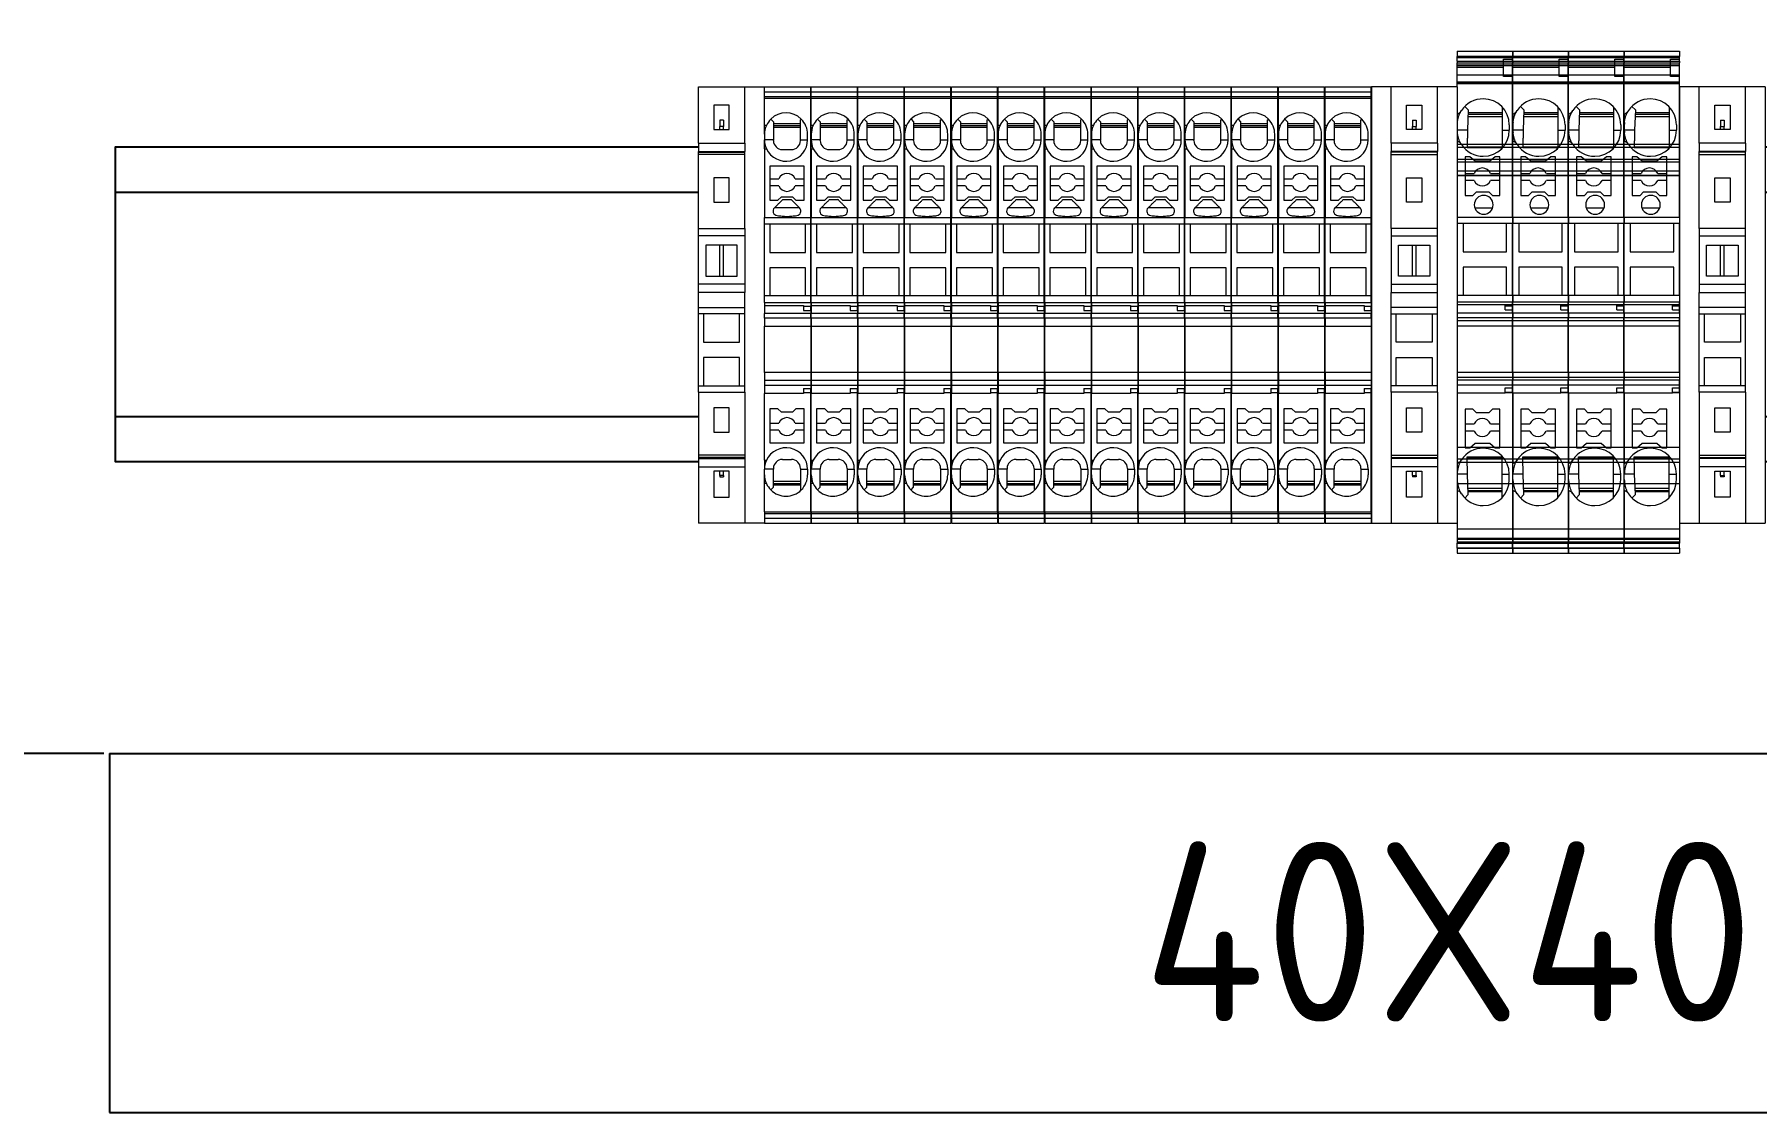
# Model space of a CAD drawing. Header units: millimetres. Extents: x 2936 to 53953, y 1541 to 47526.
# Drawn here: x 45870.6 to 46062.3, y 45888 to 46008 of the extents above; entities that cross this region are included whole.
import ezdxf

# ---------------------------------------------------------------- set-up
doc = ezdxf.new("R2010")
doc.units = ezdxf.units.MM
doc.set_wipeout_variables(frame=1)
doc.layers.add('000-PI-Oprema', color=30, linetype='Continuous', lineweight=5)
doc.layers.add('SI-ORMAR-Oprema', color=30, linetype='Continuous', lineweight=5)
for name, color, linetype in [('002-PI-Kabelska kanalica', 150, 'Continuous'), ('004-PI-DIN Šina', 3, 'Continuous'), ('MAIN-1', 7, 'Continuous'), ('MAIN-2', 7, 'Continuous')]:
    doc.layers.add(name, color=color, linetype=linetype)
doc.layers.add('KOTE', color=30, linetype='Continuous', plot=False)
doc.styles.add('PI0', font='isocpeur.ttf', dxfattribs={"width": 0.9})
doc.styles.get("Standard").update_dxf_attribs({"font": 'arial.ttf'})
doc.dimstyles.new('ISO-25-lb', dxfattribs={"dimtxt": 8, "dimasz": 8, "dimexe": 1.25, "dimexo": 0.625, "dimtad": 1, "dimtxsty": 'Standard', "dimcen": 5, "dimadec": 0, "dimazin": 0, "dimtfac": 1, "dimtmove": 0, "dimatfit": 3, "dimfxl": 1, "dimarcsym": 0})

# ---------------------------------------------------------------- blocks, each defined once
blk = doc.blocks.new('*U925')
at = {"layer": '004-PI-DIN Šina'}
blk.add_lwpolyline([(295, -17.5), (295, 17.5), (0, 17.5), (0, -17.5)], close=True, dxfattribs=at)
for points in [[(0, 12.5), (295, 12.5)], [(0, -12.5), (295, -12.5)]]:
    blk.add_lwpolyline(points, dxfattribs=at)
blk = doc.blocks.new('3211757')
at = {"lineweight": 25}
blk.add_wipeout([(-6.15, 16.27), (0, 16.27), (0, -39.63), (-6.15, -39.63)], dxfattribs=at)
at = {"layer": 'MAIN-1', "color": 0, "linetype": 'ByBlock', "lineweight": -2}
for p, q in [((0, 16.27), (-6.15, 16.27)), ((-6.15, 15.69), (-6.15, 16.27)), ((-6.15, 15.69), (0, 15.69)), ((-6.15, 15.69), (-6.15, 15.16)), ((0, 15.69), (0, 16.27)), ((0, 15.69), (0, 15.16)), ((0, 15.16), (-6.15, 15.16)), ((-6.15, 14.99), (-6.15, 15.16)), ((-6.15, -1.68), (-6.15, 14.99)), ((0, 14.99), (-6.15, 14.99)), ((0, 14.99), (0, 15.16)), ((0, 9.27), (0, 14.99)), ((-5, 10.07), (-5, 7.47)), ((-1.23, 9.74), (-0.85, 10.12)), ((-1.23, 9.74), (-1.15, 7.47)), ((-0.45, 9.62), (-0.48, 9.67)), ((-0.42, 9.57), (-0.45, 9.62)), ((-5.8, 8.07), (-5.8, 7.47)), ((-5, 9.42), (-1.22, 9.42)), ((-1.22, 9.27), (-5, 9.27)), ((-1.21, 9.02), (-5, 9.02)), ((-0.38, 9.51), (-0.42, 9.57)), ((-0.35, 9.46), (-0.38, 9.51)), ((-0.32, 9.4), (-0.35, 9.46)), ((-0.29, 9.34), (-0.32, 9.4)), ((-0.26, 9.28), (-0.29, 9.34)), ((-0.23, 9.21), (-0.26, 9.28)), ((-0.21, 9.15), (-0.23, 9.21)), ((-0.18, 9.08), (-0.21, 9.15)), ((-0.15, 9), (-0.18, 9.08)), ((-0.13, 8.93), (-0.15, 9)), ((-0.11, 8.85), (-0.13, 8.93)), ((-0.09, 8.77), (-0.11, 8.85)), ((-0.07, 8.69), (-0.09, 8.77)), ((-0.05, 8.6), (-0.07, 8.69)), ((-0.03, 8.51), (-0.05, 8.6)), ((-0.02, 8.42), (-0.03, 8.51)), ((-0.01, 8.33), (-0.02, 8.42)), ((0, 9.27), (0, 9.27)), ((0, 9.27), (0, 9.26)), ((0, 9.26), (0, 9.25)), ((0, 9.25), (0, 9.24)), ((0, 9.24), (0, 9.23)), ((0, 9.23), (0, 9.21)), ((0, 9.21), (0, 9.19)), ((0, 9.19), (0, 9.16)), ((0, 9.16), (0, 9.14)), ((0, 9.14), (0, 9.11)), ((0, 9.11), (0, 9.07)), ((0, 9.07), (0, 9.04)), ((0, 9.04), (0, 9)), ((0, 9), (0, 8.96)), ((0, 8.96), (0, 8.92)), ((0, 8.92), (0, 8.88)), ((0, 8.88), (0, 8.84)), ((0, 8.84), (0, 8.79)), ((0, 8.79), (0, 8.74)), ((0, 8.74), (0, 8.69)), ((0, 8.69), (0, 8.64)), ((0, 8.64), (0, 8.59)), ((0, 8.59), (0, 8.54)), ((0, 8.54), (0, 8.49)), ((0, 8.49), (0, 8.44)), ((0, 8.44), (0, 8.38)), ((0, 8.38), (0, 8.33)), ((0, 8.07), (0, 8.33)), ((0, 8.07), (0, 7.47)), ((-5, 7.47), (-5.8, 7.47)), ((-5, 7.47), (-5, 7.34)), ((-5, 7.34), (-5, 7.22)), ((-5, 7.22), (-5, 7.1)), ((-5, 7.1), (-5, 6.98)), ((-5, 6.98), (-5, 6.86)), ((-5, 6.86), (-5, 6.75)), ((-5, 6.75), (-5, 6.64)), ((-5, 6.64), (-5, 6.53)), ((-5, 6.53), (-5, 6.43)), ((-5, 6.43), (-5, 6.33)), ((-5, 6.33), (-5, 6.24)), ((-5, 6.24), (-5, 6.14)), ((-5, 6.14), (-5, 6.05)), ((-5, 6.05), (-5, 5.96)), ((-5, 5.96), (-5, 5.87)), ((-5, 5.87), (-5, 5.78)), ((-5, 5.78), (-5, 5.7)), ((-1.15, 7.47), (0, 7.47)), ((-1.15, 7.47), (-1.15, 7.34)), ((-1.15, 7.34), (-1.15, 7.21)), ((-1.15, 7.21), (-1.14, 7.08)), ((-1.14, 7.08), (-1.14, 6.96)), ((-1.14, 6.96), (-1.13, 6.84)), ((-1.13, 6.84), (-1.13, 6.73)), ((-1.13, 6.73), (-1.13, 6.63)), ((-1.13, 6.63), (-1.12, 6.52)), ((-1.12, 6.52), (-1.12, 6.42)), ((-1.12, 6.42), (-1.12, 6.32)), ((-1.12, 6.32), (-1.11, 6.23)), ((-1.11, 6.23), (-1.11, 6.14)), ((-1.11, 6.14), (-1.11, 6.05)), ((-1.11, 6.05), (-1.1, 5.96)), ((-1.1, 5.96), (-1.1, 5.87)), ((-1.1, 5.87), (-1.1, 5.79)), ((-1.1, 5.79), (-1.09, 5.7)), ((-0.48, 5.87), (-0.45, 5.92)), ((-0.45, 5.92), (-0.42, 5.97)), ((-0.42, 5.97), (-0.38, 6.03)), ((-0.38, 6.03), (-0.35, 6.09)), ((-0.35, 6.09), (-0.32, 6.14)), ((-0.32, 6.14), (-0.29, 6.2)), ((-0.29, 6.2), (-0.26, 6.26)), ((-0.26, 6.26), (-0.23, 6.33)), ((-0.23, 6.33), (-0.21, 6.4)), ((-0.21, 6.4), (-0.18, 6.46)), ((-0.18, 6.46), (-0.15, 6.54)), ((-0.15, 6.54), (-0.13, 6.61)), ((-0.13, 6.61), (-0.11, 6.69)), ((-0.11, 6.69), (-0.09, 6.77)), ((-0.09, 6.77), (-0.07, 6.85)), ((-0.07, 6.85), (-0.05, 6.94)), ((-0.05, 6.94), (-0.03, 7.03)), ((-0.03, 7.03), (-0.02, 7.12)), ((-0.02, 7.12), (-0.01, 7.21)), ((0, 7.21), (0, 7.47)), ((0, 7.21), (0, 7.16)), ((0, 7.16), (0, 7.1)), ((0, 7.1), (0, 7.05)), ((0, 7.05), (0, 7)), ((0, 7), (0, 6.95)), ((0, 6.95), (0, 6.9)), ((0, 6.9), (0, 6.85)), ((0, 6.85), (0, 6.8)), ((0, 6.8), (0, 6.75)), ((0, 6.75), (0, 6.7)), ((0, 6.7), (0, 6.66)), ((0, 6.66), (0, 6.62)), ((0, 6.62), (0, 6.58)), ((0, 6.58), (0, 6.54)), ((0, 6.54), (0, 6.5)), ((0, 6.5), (0, 6.47)), ((0, 6.47), (0, 6.43)), ((0, 6.43), (0, 6.4)), ((0, 6.4), (0, 6.38)), ((0, 6.38), (0, 6.35)), ((0, 6.35), (0, 6.33)), ((0, 6.33), (0, 6.31)), ((0, 6.31), (0, 6.3)), ((0, 6.3), (0, 6.29)), ((0, 6.29), (0, 6.28)), ((0, 6.28), (0, 6.27)), ((0, 6.27), (0, 6.27)), ((0, -1.58), (0, 6.27)), ((-5, 5.7), (-5, 5.62)), ((-1.09, 5.64), (-5, 5.64)), ((-5, 5.62), (-5, 5.53)), ((-4.91, 5.53), (-5, 5.53)), ((-4.81, 5.53), (-4.91, 5.53)), ((-4.71, 5.54), (-4.81, 5.53)), ((-4.73, 4.52), (-4.73, 0.22)), ((-4.21, 4.52), (-4.73, 4.52)), ((-4.62, 5.54), (-4.71, 5.54)), ((-4.52, 5.54), (-4.62, 5.54)), ((-4.41, 5.54), (-4.52, 5.54)), ((-4.31, 5.54), (-4.41, 5.54)), ((-4.2, 5.54), (-4.31, 5.54)), ((-3.62, 4.02), (-4.21, 4.52)), ((-4.09, 5.54), (-4.2, 5.54)), ((-3.98, 5.54), (-4.09, 5.54)), ((-3.86, 5.54), (-3.98, 5.54)), ((-3.74, 5.54), (-3.86, 5.54)), ((-3.61, 5.54), (-3.74, 5.54)), ((-1.98, 4.02), (-3.62, 4.02)), ((-3.48, 5.55), (-3.61, 5.54)), ((-3.34, 5.55), (-3.48, 5.55)), ((-3.2, 5.55), (-3.34, 5.55)), ((-3.05, 5.55), (-3.2, 5.55)), ((-2.9, 5.55), (-3.05, 5.55)), ((-2.77, 5.55), (-2.9, 5.55)), ((-2.65, 5.55), (-2.77, 5.55)), ((-2.53, 5.55), (-2.65, 5.55)), ((-2.41, 5.55), (-2.53, 5.55)), ((-2.3, 5.55), (-2.41, 5.55)), ((-2.19, 5.54), (-2.3, 5.55)), ((-2.08, 5.54), (-2.19, 5.54)), ((-1.98, 5.54), (-2.08, 5.54)), ((-1.88, 5.54), (-1.98, 5.54)), ((-1.39, 4.52), (-1.98, 4.02)), ((-1.78, 5.54), (-1.88, 5.54)), ((-1.69, 5.54), (-1.78, 5.54)), ((-1.6, 5.54), (-1.69, 5.54)), ((-1.51, 5.54), (-1.6, 5.54)), ((-1.42, 5.54), (-1.51, 5.54)), ((-1.34, 5.54), (-1.42, 5.54)), ((-0.88, 4.52), (-1.39, 4.52)), ((-1.25, 5.54), (-1.34, 5.54)), ((-1.17, 5.54), (-1.25, 5.54)), ((-1.09, 5.54), (-1.17, 5.54)), ((-1.09, 5.7), (-1.09, 5.62)), ((-1.09, 5.62), (-1.09, 5.54)), ((-0.88, 0.22), (-0.88, 4.52)), ((-4.73, 2.67), (-3.72, 2.67)), ((-1.88, 2.67), (-0.88, 2.67)), ((-3.72, 1.87), (-4.73, 1.87)), ((-4.73, 0.22), (-3.91, 0.22)), ((-3.91, 0.22), (-3.51, 0.62)), ((-3.51, 0.62), (-2.15, 0.62)), ((-2.15, 0.62), (-1.75, 0.22)), ((-0.88, 1.87), (-1.88, 1.87)), ((-1.75, 0.22), (-0.88, 0.22)), ((-5.35, -1.68), (-6.15, -1.68)), ((-6.15, -1.68), (-6.15, -2.14)), ((-5.35, -1.58), (-5.35, -1.68)), ((0, -1.58), (-5.35, -1.58)), ((-5.35, -1.68), (-5.35, -2.14)), ((0, -1.58), (0, -2.49)), ((-5.35, -2.14), (-6.15, -2.14)), ((-6.15, -2.14), (-6.15, -2.49)), ((0, -2.49), (-6.15, -2.49)), ((-6.15, -2.49), (-6.15, -3)), ((-6.15, -3), (0, -3)), ((-6.15, -3.91), (-6.15, -3)), ((0, -2.49), (0, -3)), ((0, -3.91), (0, -3)), ((0, -3.91), (-6.15, -3.91)), ((-6.15, -3.91), (-6.15, -9.05)), ((0, -3.91), (0, -9.05)), ((0, -9.05), (-6.15, -9.05)), ((-6.15, -9.05), (-6.15, -9.96)), ((0, -9.05), (0, -9.96)), ((-6.15, -9.96), (0, -9.96)), ((-6.15, -10.47), (-6.15, -9.96)), ((-6.15, -10.47), (0, -10.47)), ((-6.15, -10.47), (-6.15, -10.82)), ((-6.15, -10.82), (-6.15, -11.28)), ((-5.35, -10.82), (-6.15, -10.82)), ((-5.35, -11.28), (-6.15, -11.28)), ((-6.15, -11.28), (-6.15, -11.71)), ((-5.35, -10.82), (-5.35, -11.28)), ((-5.35, -11.28), (-5.35, -11.38)), ((-5.35, -11.38), (0, -11.38)), ((0, -10.47), (0, -9.96)), ((0, -10.47), (0, -11.38)), ((0, -11.38), (0, -11.71)), ((-6.15, -12.43), (-6.15, -11.71)), ((0, -11.71), (-6.15, -11.71)), ((-6.15, -12.43), (0, -12.43)), ((-6.15, -12.43), (-6.15, -20.43)), ((-5.5, -12.43), (-5.5, -15.58)), ((-0.65, -15.58), (-0.65, -12.43)), ((0, -12.43), (0, -11.71)), ((0, -12.43), (0, -20.43)), ((-5.5, -15.58), (-0.65, -15.58)), ((-5.5, -17.28), (-5.5, -20.43)), ((-0.65, -17.28), (-5.5, -17.28)), ((-0.65, -20.43), (-0.65, -17.28)), ((-6.15, -20.43), (0, -20.43)), ((-6.15, -21.15), (-6.15, -20.43)), ((0, -21.15), (0, -20.43)), ((0, -21.15), (-6.15, -21.15)), ((-6.15, -21.15), (-6.15, -38.35)), ((-3.93, -22.15), (-1.97, -22.15)), ((0, -21.15), (0, -29.63)), ((-4.73, -23.58), (-4.73, -27.88)), ((-3.91, -23.58), (-4.73, -23.58)), ((-3.51, -23.98), (-3.91, -23.58)), ((-2.15, -23.98), (-3.51, -23.98)), ((-1.75, -23.58), (-2.15, -23.98)), ((-0.88, -23.58), (-1.75, -23.58)), ((-0.88, -27.88), (-0.88, -23.58)), ((-4.73, -25.23), (-3.72, -25.23)), ((-3.72, -26.03), (-4.73, -26.03)), ((-1.88, -25.23), (-0.88, -25.23)), ((-0.88, -26.03), (-1.88, -26.03)), ((-4.73, -27.88), (-4.21, -27.88)), ((-4.21, -27.88), (-3.62, -27.38)), ((-3.62, -27.38), (-1.98, -27.38)), ((-1.98, -27.38), (-1.39, -27.88)), ((-1.39, -27.88), (-0.88, -27.88)), ((-4.91, -28.89), (-5, -28.89)), ((-5, -28.97), (-5, -28.89)), ((-5, -29.06), (-5, -28.97)), ((-1.09, -29), (-5, -29)), ((-5, -29.14), (-5, -29.06)), ((-5, -29.23), (-5, -29.14)), ((-5, -29.32), (-5, -29.23)), ((-5, -29.41), (-5, -29.32)), ((-5, -29.5), (-5, -29.41)), ((-5, -29.6), (-5, -29.5)), ((-5, -29.69), (-5, -29.6)), ((-5, -29.79), (-5, -29.69)), ((-5, -29.89), (-5, -29.79)), ((-5, -30), (-5, -29.89)), ((-5, -30.11), (-5, -30)), ((-5, -30.22), (-5, -30.11)), ((-5, -30.34), (-5, -30.22)), ((-5, -30.46), (-5, -30.34)), ((-5, -30.58), (-5, -30.46)), ((-5, -30.7), (-5, -30.58)), ((-4.81, -28.89), (-4.91, -28.89)), ((-4.71, -28.9), (-4.81, -28.89)), ((-4.62, -28.9), (-4.71, -28.9)), ((-4.52, -28.9), (-4.62, -28.9)), ((-4.41, -28.9), (-4.52, -28.9)), ((-4.31, -28.9), (-4.41, -28.9)), ((-4.2, -28.9), (-4.31, -28.9)), ((-4.09, -28.9), (-4.2, -28.9)), ((-3.98, -28.9), (-4.09, -28.9)), ((-3.86, -28.9), (-3.98, -28.9)), ((-3.74, -28.9), (-3.86, -28.9)), ((-3.61, -28.9), (-3.74, -28.9)), ((-3.48, -28.9), (-3.61, -28.9)), ((-3.34, -28.91), (-3.48, -28.9)), ((-3.2, -28.91), (-3.34, -28.91)), ((-3.05, -28.91), (-3.2, -28.91)), ((-2.9, -28.91), (-3.05, -28.91)), ((-2.77, -28.91), (-2.9, -28.91)), ((-2.65, -28.91), (-2.77, -28.91)), ((-2.53, -28.91), (-2.65, -28.91)), ((-2.41, -28.91), (-2.53, -28.91)), ((-2.3, -28.9), (-2.41, -28.91)), ((-2.19, -28.9), (-2.3, -28.9)), ((-2.08, -28.9), (-2.19, -28.9)), ((-1.98, -28.9), (-2.08, -28.9)), ((-1.88, -28.9), (-1.98, -28.9)), ((-1.78, -28.9), (-1.88, -28.9)), ((-1.69, -28.9), (-1.78, -28.9)), ((-1.6, -28.9), (-1.69, -28.9)), ((-1.51, -28.9), (-1.6, -28.9)), ((-1.42, -28.9), (-1.51, -28.9)), ((-1.34, -28.9), (-1.42, -28.9)), ((-1.25, -28.9), (-1.34, -28.9)), ((-1.17, -28.9), (-1.25, -28.9)), ((-1.09, -28.9), (-1.17, -28.9)), ((-1.15, -30.57), (-1.14, -30.44)), ((-1.15, -30.7), (-1.15, -30.57)), ((-1.14, -30.32), (-1.13, -30.2)), ((-1.14, -30.44), (-1.14, -30.32)), ((-1.13, -29.98), (-1.12, -29.88)), ((-1.13, -30.09), (-1.13, -29.98)), ((-1.13, -30.2), (-1.13, -30.09)), ((-1.12, -29.68), (-1.11, -29.59)), ((-1.12, -29.78), (-1.12, -29.68)), ((-1.12, -29.88), (-1.12, -29.78)), ((-1.11, -29.41), (-1.1, -29.32)), ((-1.11, -29.5), (-1.11, -29.41)), ((-1.11, -29.59), (-1.11, -29.5)), ((-1.1, -29.15), (-1.09, -29.06)), ((-1.1, -29.23), (-1.1, -29.15)), ((-1.1, -29.32), (-1.1, -29.23)), ((-1.09, -28.98), (-1.09, -28.9)), ((-1.09, -29.06), (-1.09, -28.98)), ((-0.48, -29.23), (-0.45, -29.28)), ((-0.45, -29.28), (-0.42, -29.33)), ((-0.42, -29.33), (-0.38, -29.39)), ((-0.38, -29.39), (-0.35, -29.44)), ((-0.35, -29.44), (-0.32, -29.5)), ((-0.32, -29.5), (-0.29, -29.56)), ((-0.29, -29.56), (-0.26, -29.62)), ((-0.26, -29.62), (-0.23, -29.69)), ((-0.23, -29.69), (-0.21, -29.75)), ((-0.21, -29.75), (-0.18, -29.82)), ((-0.18, -29.82), (-0.15, -29.9)), ((-0.15, -29.9), (-0.13, -29.97)), ((-0.13, -29.97), (-0.11, -30.05)), ((-0.11, -30.05), (-0.09, -30.13)), ((-0.09, -30.13), (-0.07, -30.21)), ((-0.07, -30.21), (-0.05, -30.3)), ((-0.05, -30.3), (-0.03, -30.39)), ((-0.03, -30.39), (-0.02, -30.48)), ((-0.02, -30.48), (-0.01, -30.57)), ((0, -29.64), (0, -29.63)), ((0, -29.63), (0, -29.63)), ((0, -29.65), (0, -29.64)), ((0, -29.66), (0, -29.65)), ((0, -29.67), (0, -29.66)), ((0, -29.69), (0, -29.67)), ((0, -29.71), (0, -29.69)), ((0, -29.74), (0, -29.71)), ((0, -29.76), (0, -29.74)), ((0, -29.79), (0, -29.76)), ((0, -29.83), (0, -29.79)), ((0, -29.86), (0, -29.83)), ((0, -29.9), (0, -29.86)), ((0, -29.94), (0, -29.9)), ((0, -29.98), (0, -29.94)), ((0, -30.02), (0, -29.98)), ((0, -30.06), (0, -30.02)), ((0, -30.11), (0, -30.06)), ((0, -30.16), (0, -30.11)), ((0, -30.21), (0, -30.16)), ((0, -30.26), (0, -30.21)), ((0, -30.31), (0, -30.26)), ((0, -30.36), (0, -30.31)), ((0, -30.41), (0, -30.36)), ((0, -30.46), (0, -30.41)), ((0, -30.52), (0, -30.46)), ((0, -30.57), (0, -30.52)), ((0, -30.57), (0, -30.83)), ((-5, -30.83), (-5.8, -30.83)), ((-5.8, -31.43), (-5.8, -30.83)), ((-5, -30.83), (-5, -30.7)), ((-5, -33.43), (-5, -30.83)), ((-1.21, -32.38), (-5, -32.38)), ((-1.23, -33.1), (-1.15, -30.83)), ((-1.15, -30.83), (-1.15, -30.7)), ((-1.15, -30.83), (0, -30.83)), ((-0.23, -32.57), (-0.26, -32.64)), ((-0.21, -32.5), (-0.23, -32.57)), ((-0.18, -32.44), (-0.21, -32.5)), ((-0.15, -32.36), (-0.18, -32.44)), ((-0.13, -32.29), (-0.15, -32.36)), ((-0.11, -32.21), (-0.13, -32.29)), ((-0.09, -32.13), (-0.11, -32.21)), ((-0.07, -32.05), (-0.09, -32.13)), ((-0.05, -31.96), (-0.07, -32.05)), ((-0.03, -31.87), (-0.05, -31.96)), ((-0.02, -31.78), (-0.03, -31.87)), ((-0.01, -31.69), (-0.02, -31.78)), ((0, -31.43), (0, -30.83)), ((0, -31.43), (0, -31.69)), ((0, -31.74), (0, -31.69)), ((0, -31.8), (0, -31.74)), ((0, -31.85), (0, -31.8)), ((0, -31.91), (0, -31.85)), ((0, -31.96), (0, -31.91)), ((0, -32.01), (0, -31.96)), ((0, -32.07), (0, -32.01)), ((0, -32.12), (0, -32.07)), ((0, -32.17), (0, -32.12)), ((0, -32.21), (0, -32.17)), ((0, -32.26), (0, -32.21)), ((0, -32.3), (0, -32.26)), ((0, -32.34), (0, -32.3)), ((0, -32.38), (0, -32.34)), ((0, -32.42), (0, -32.38)), ((0, -32.45), (0, -32.42)), ((0, -32.49), (0, -32.45)), ((0, -32.52), (0, -32.49)), ((0, -32.54), (0, -32.52)), ((0, -32.56), (0, -32.54)), ((0, -32.58), (0, -32.56)), ((0, -32.6), (0, -32.58)), ((-1.22, -32.63), (-5, -32.63)), ((-5, -32.78), (-1.22, -32.78)), ((-1.23, -33.1), (-0.85, -33.48)), ((-0.45, -32.98), (-0.48, -33.03)), ((-0.42, -32.93), (-0.45, -32.98)), ((-0.38, -32.87), (-0.42, -32.93)), ((-0.35, -32.81), (-0.38, -32.87)), ((-0.32, -32.76), (-0.35, -32.81)), ((-0.29, -32.7), (-0.32, -32.76)), ((-0.26, -32.64), (-0.29, -32.7)), ((0, -32.61), (0, -32.6)), ((0, -32.62), (0, -32.61)), ((0, -32.63), (0, -32.62)), ((0, -32.63), (0, -32.63)), ((0, -32.63), (0, -38.35)), ((-6.15, -38.52), (-6.15, -38.35)), ((0, -38.35), (-6.15, -38.35)), ((-6.15, -38.52), (-6.15, -39.05)), ((0, -38.52), (-6.15, -38.52)), ((0, -39.05), (-6.15, -39.05)), ((-6.15, -39.63), (-6.15, -39.05)), ((0, -39.63), (-6.15, -39.63)), ((0, -38.52), (0, -38.35)), ((0, -38.52), (0, -39.05)), ((0, -39.63), (0, -39.05))]:
    blk.add_line(p, q, dxfattribs=at)
for centre, radius, start, end in [((-2.9, 8.07), 2.9, 90, 180), ((-2.9, 8.07), 2.9, 33.5565, 90), ((0.43, 10.28), 1.1, 213.5565, 246.7984), ((0.43, 10.28), 2, 257.1396, 257.4858), ((-2.9, 8.07), 2.9, 0, 5.1677), ((-2.9, 7.47), 2.9, 180, 270), ((-2.9, 7.47), 2.9, 270, 326.4435), ((0.43, 5.26), 1.1, 113.2016, 146.4435), ((-2.9, 7.47), 2.9, 354.8323, 0), ((0.43, 5.26), 2, 102.5142, 102.8604), ((-2.8, 2.27), 1, 90, 156.4218), ((-2.8, 2.27), 1, 23.5782, 90), ((-2.8, 2.27), 1, 203.5782, 270), ((-2.8, 2.27), 1, 270, 336.4218), ((-2.95, -22.53), 1.05, 90, 270), ((-2.95, -22.53), 1.05, 270, 90), ((-2.8, -25.63), 1, 23.5782, 156.4218), ((-2.8, -25.63), 1, 203.5782, 336.4218), ((-2.9, -30.83), 2.9, 90, 180), ((-2.9, -30.83), 2.9, 33.5565, 90), ((0.43, -28.62), 1.1, 213.5565, 246.7984), ((-2.9, -30.83), 2.9, 0, 5.1677), ((0.43, -28.62), 2, 257.1396, 257.4858), ((-2.9, -31.43), 2.9, 180, 270), ((-2.9, -31.43), 2.9, 354.8323, 0), ((0.43, -33.64), 2, 102.5142, 102.8604), ((-2.9, -31.43), 2.9, 270, 326.4435), ((0.43, -33.64), 1.1, 113.2016, 146.4435)]:
    blk.add_arc(centre, radius, start, end, dxfattribs=at)
at = {"layer": 'MAIN-2', "color": 0, "linetype": 'ByBlock', "lineweight": -2}
for p, q in [((-6.15, 16.27), (-6.15, 16.27)), ((-6.15, 16.27), (-6.15, 16.27)), ((-6.15, 15.74), (0, 15.74)), ((0, 16.27), (0, 16.27)), ((0, 16.27), (0, 16.27)), ((0, 15.02), (-6.15, 15.02)), ((0, 14.69), (-6.15, 14.69)), ((0, 14.69), (-6.15, 14.69)), ((-6.15, 14.64), (0, 14.64)), ((-6.15, 13.59), (0, 13.59)), ((-5, 10.07), (-5, 10.07)), ((-0.48, 9.67), (-0.48, 9.67)), ((0, 8.5), (-6.15, 8.5)), ((-5.8, 8.07), (-5.8, 8.07)), ((-5, 9.42), (-5, 9.42)), ((-5, 9.27), (-5, 9.27)), ((-5, 9.02), (-5, 9.02)), ((-1.22, 9.42), (-1.22, 9.42)), ((-1.22, 9.27), (-1.22, 9.27)), ((-1.21, 9.02), (-1.21, 9.02)), ((0, 9.27), (0, 9.27)), ((0, 6.13), (-6.15, 6.13)), ((0, 5.77), (-6.15, 5.77)), ((-6.15, 5.77), (-6.15, 5.77)), ((-5.8, 7.47), (-5.8, 7.47)), ((-0.48, 5.87), (-0.48, 5.87)), ((0, 6.27), (0, 6.27)), ((0, 5.77), (0, 5.77)), ((0, 4.47), (-6.15, 4.47)), ((-6.15, 4.47), (-6.15, 4.47)), ((-4.73, 4.52), (-4.73, 4.52)), ((-4.21, 4.52), (-4.21, 4.52)), ((-3.62, 4.02), (-3.62, 4.02)), ((-1.98, 4.02), (-1.98, 4.02)), ((-1.39, 4.52), (-1.39, 4.52)), ((-0.88, 4.52), (-0.88, 4.52)), ((0, 4.47), (0, 4.47)), ((-4.73, 2.67), (-4.73, 2.67)), ((-3.72, 2.67), (-3.72, 2.67)), ((-1.88, 2.67), (-1.88, 2.67)), ((-0.88, 2.67), (-0.88, 2.67)), ((-4.73, 1.87), (-4.73, 1.87)), ((-4.73, 0.22), (-4.73, 0.22)), ((-3.91, 0.22), (-3.91, 0.22)), ((-3.72, 1.87), (-3.72, 1.87)), ((-3.51, 0.62), (-3.51, 0.62)), ((-2.15, 0.62), (-2.15, 0.62)), ((-1.88, 1.87), (-1.88, 1.87)), ((-1.75, 0.22), (-1.75, 0.22)), ((-0.88, 1.87), (-0.88, 1.87)), ((-0.88, 0.22), (-0.88, 0.22)), ((-6.15, -1.58), (-6.15, -1.58)), ((-6.15, -1.58), (-5.35, -1.58)), ((-5.35, -1.58), (-5.35, -1.58)), ((0, -1.58), (0, -1.58)), ((-6.15, -3.3), (0, -3.3)), ((-6.15, -3.3), (-6.15, -3.3)), ((0, -3.3), (0, -3.3)), ((-6.15, -9.65), (-6.15, -9.65)), ((0, -9.65), (-6.15, -9.65)), ((-6.15, -11.38), (-6.15, -11.38)), ((-6.15, -11.38), (-5.35, -11.38)), ((-5.35, -11.38), (-5.35, -11.38)), ((0, -9.65), (0, -9.65)), ((0, -11.38), (0, -11.38)), ((-6.15, -12.43), (-6.15, -12.43)), ((-5.5, -12.43), (-5.5, -12.43)), ((-0.65, -12.43), (-0.65, -12.43)), ((0, -12.43), (0, -12.43)), ((-5.5, -15.58), (-5.5, -15.58)), ((-0.65, -15.58), (-0.65, -15.58)), ((-5.5, -17.28), (-5.5, -17.28)), ((-0.65, -17.28), (-0.65, -17.28)), ((-6.15, -20.43), (-6.15, -20.43)), ((-5.5, -20.43), (-5.5, -20.43)), ((-0.65, -20.43), (-0.65, -20.43)), ((0, -20.43), (0, -20.43)), ((-2.95, -21.48), (-2.95, -21.48)), ((-4.73, -23.58), (-4.73, -23.58)), ((-3.91, -23.58), (-3.91, -23.58)), ((-3.51, -23.98), (-3.51, -23.98)), ((-2.95, -23.58), (-2.95, -23.58)), ((-2.15, -23.98), (-2.15, -23.98)), ((-1.75, -23.58), (-1.75, -23.58)), ((-0.88, -23.58), (-0.88, -23.58)), ((-6.15, -25.78), (0, -25.78)), ((0, -25.8), (-6.15, -25.8)), ((0, -26.32), (-6.15, -26.32)), ((-4.73, -25.23), (-4.73, -25.23)), ((-4.73, -26.03), (-4.73, -26.03)), ((-3.72, -25.23), (-3.72, -25.23)), ((-3.72, -26.03), (-3.72, -26.03)), ((-1.88, -25.23), (-1.88, -25.23)), ((-1.88, -26.03), (-1.88, -26.03)), ((-0.88, -25.23), (-0.88, -25.23)), ((-0.88, -26.03), (-0.88, -26.03)), ((0, -27.32), (-6.15, -27.32)), ((0, -27.33), (-6.15, -27.33)), ((0, -27.63), (-6.15, -27.63)), ((-6.15, -27.63), (-6.15, -27.63)), ((-4.73, -27.88), (-4.73, -27.88)), ((-4.21, -27.88), (-4.21, -27.88)), ((-3.62, -27.38), (-3.62, -27.38)), ((-1.98, -27.38), (-1.98, -27.38)), ((-1.39, -27.88), (-1.39, -27.88)), ((-0.88, -27.88), (-0.88, -27.88)), ((0, -27.63), (0, -27.63)), ((0, -28.93), (-6.15, -28.93)), ((-6.15, -28.93), (-6.15, -28.93)), ((0, -29.29), (-6.15, -29.29)), ((-0.48, -29.23), (-0.48, -29.23)), ((0, -28.93), (0, -28.93)), ((0, -29.63), (0, -29.63)), ((-5.8, -30.83), (-5.8, -30.83)), ((-5.8, -31.43), (-5.8, -31.43)), ((-5, -32.38), (-5, -32.38)), ((-1.21, -32.38), (-1.21, -32.38)), ((-5, -32.63), (-5, -32.63)), ((-5, -32.78), (-5, -32.78)), ((-5, -33.43), (-5, -33.43)), ((-1.22, -32.63), (-1.22, -32.63)), ((-1.22, -32.78), (-1.22, -32.78)), ((-0.48, -33.03), (-0.48, -33.03)), ((0, -32.63), (0, -32.63)), ((0, -36.03), (-6.15, -36.03)), ((-6.15, -36.03), (-6.15, -36.03)), ((0, -36.18), (-6.15, -36.18)), ((0, -36.23), (-6.15, -36.23)), ((0, -36.03), (0, -36.03)), ((-6.15, -36.83), (-5.15, -36.83)), ((-6.15, -36.83), (-6.15, -36.83)), ((-6.15, -36.95), (0, -36.95)), ((-6.15, -38), (0, -38)), ((-6.15, -38.02), (-5.15, -38.02)), ((-6.15, -38.05), (0, -38.05)), ((-6.15, -38.05), (0, -38.05)), ((0, -38.13), (-6.15, -38.13)), ((-6.15, -38.13), (-6.15, -38.13)), ((-5.15, -36.83), (-5.15, -38.73)), ((-5.15, -36.83), (-5.15, -36.83)), ((-5.15, -37.83), (0, -37.83)), ((0, -38.13), (0, -38.13)), ((-5.15, -38.73), (-6.15, -38.73)), ((0, -38.94), (-6.15, -38.94)), ((0, -39.1), (-6.15, -39.1)), ((-6.15, -39.63), (-6.15, -39.63)), ((-6.15, -39.63), (-6.15, -39.63)), ((-6.15, -39.63), (-6.15, -39.63)), ((0, -39.63), (0, -39.63)), ((0, -39.63), (0, -39.63)), ((0, -39.63), (0, -39.63))]:
    blk.add_line(p, q, dxfattribs=at)
blk = doc.blocks.new('*U812')
at = {"layer": '000-PI-Oprema', "linetype": 'ByBlock', "lineweight": -2, "rotation": 180}
blk.add_blockref('3211757', (-3.07, -11.68), dxfattribs=at)
blk = doc.blocks.new('*U813')
at = {"layer": '000-PI-Oprema', "color": 0, "linetype": 'ByBlock', "lineweight": -2, "transparency": 16777216}
blk.add_blockref('*U812', (0, 0), dxfattribs=at)
blk.add_blockref('*U812', (6.2, 0), dxfattribs=at)
blk.add_blockref('*U812', (12.4, 0), dxfattribs=at)
blk.add_blockref('*U812', (18.6, 0), dxfattribs=at)
blk = doc.blocks.new('*U92')
blk.add_wipeout([(-24.3, 2.2), (24.3, 2.2), (24.3, -7.35), (-24.3, -7.35)])
at = {"layer": 'SI-ORMAR-Oprema'}
for p, q in [((-24.3, 2.2), (-24.3, -7.35)), ((24.3, 2.2), (-24.3, 2.2)), ((24.3, -7.35), (24.3, 2.2)), ((-18.03, 0), (-24.3, 0)), ((-21.4, -3.42), (-21.4, -1.72)), ((-21.4, -1.72), (-18.5, -1.72)), ((-18.5, -1.72), (-18.5, -2.38)), ((-18.03, -5.15), (-18.03, 0)), ((-17.1, 0), (-18.03, 0)), ((-17.1, -5.15), (-17.1, 0)), ((-17, 0), (-17.1, 0)), ((-17, 0), (-17, -5.15)), ((-16.74, 0), (-17, 0)), ((-16.74, 0), (-16.74, -5.15)), ((-9.72, 0), (-16.74, 0)), ((-14.15, -1.72), (-11.45, -1.72)), ((-14.15, -3.42), (-14.15, -1.72)), ((-11.45, -1.72), (-11.45, -3.42)), ((-9.72, 0), (-9, 0)), ((-9.72, -5.15), (-9.72, 0)), ((-9, -0.57), (-9, 0)), ((-9, 0), (-1, 0)), ((-9, -4.57), (-9, -0.57)), ((-9, -0.57), (-5.85, -0.57)), ((-5.85, -0.57), (-5.85, -4.57)), ((-4.15, -0.57), (-1, -0.57)), ((-4.15, -4.57), (-4.15, -0.57)), ((-1, 0), (-1, -0.57)), ((-1, 0), (-0.28, 0)), ((-1, -0.57), (-1, -4.57)), ((-0.28, 0), (1.39, 0)), ((-0.28, -5.15), (-0.28, 0)), ((2.32, 0), (1.39, 0)), ((1.39, 0), (1.39, -5.15)), ((7.69, 0), (2.32, 0)), ((2.32, 0), (2.32, -5.15)), ((3.22, -0.82), (6.67, -0.82)), ((3.22, -2.38), (3.22, -0.82)), ((6.67, -0.82), (6.67, -2.38)), ((7.69, 0), (7.69, -5.15)), ((8.51, 0), (7.69, 0)), ((8.51, -5.15), (8.51, 0)), ((8.51, 0), (16.74, 0)), ((11.45, -1.72), (14.15, -1.72)), ((11.45, -3.42), (11.45, -1.72)), ((14.15, -1.72), (14.15, -3.42)), ((16.74, 0), (16.74, -5.15)), ((16.74, 0), (17, 0)), ((17, -5.15), (17, 0)), ((17, 0), (17.1, 0)), ((18.03, 0), (17.1, 0)), ((17.1, -5.15), (17.1, 0)), ((18.03, 0), (24.3, 0)), ((18.03, -5.15), (18.03, 0)), ((19.55, -2.38), (19.55, -1.72)), ((19.55, -1.72), (22.25, -1.72)), ((22.25, -1.72), (22.25, -3.42)), ((-18.5, -3.42), (-21.4, -3.42)), ((-19.01, -2.38), (-19.15, -2.38)), ((-19.15, -2.78), (-19.15, -2.38)), ((-19.01, -2.78), (-19.15, -2.78)), ((-19.01, -2.38), (-19.01, -2.78)), ((-19.01, -2.38), (-18.5, -2.38)), ((-19.01, -2.78), (-18.5, -2.78)), ((-18.5, -2.38), (-18.5, -2.78)), ((-18.5, -2.78), (-18.5, -3.42)), ((-11.45, -3.42), (-14.15, -3.42)), ((3.22, -2.38), (6.67, -2.38)), ((3.22, -2.78), (3.22, -2.38)), ((3.22, -2.78), (6.67, -2.78)), ((3.22, -4.32), (3.22, -2.78)), ((6.67, -2.38), (6.67, -2.78)), ((6.67, -2.78), (6.67, -4.32)), ((14.15, -3.42), (11.45, -3.42)), ((19.55, -2.78), (19.55, -2.38)), ((19.55, -2.38), (19.89, -2.38)), ((19.55, -2.78), (19.89, -2.78)), ((19.55, -3.42), (19.55, -2.78)), ((22.25, -3.42), (19.55, -3.42)), ((19.89, -2.38), (19.89, -2.78)), ((20.59, -2.38), (19.89, -2.38)), ((20.59, -2.78), (19.89, -2.78)), ((20.59, -2.38), (20.59, -2.78)), ((-18.03, -5.15), (-24.3, -5.15)), ((-17.1, -5.15), (-18.03, -5.15)), ((-17, -5.15), (-17.1, -5.15)), ((-16.74, -5.15), (-17, -5.15)), ((-9.72, -5.15), (-16.74, -5.15)), ((-9.72, -5.15), (-9, -5.15)), ((-5.85, -4.57), (-9, -4.57)), ((-9, -5.15), (-9, -4.57)), ((-9, -5.15), (-1, -5.15)), ((-1, -4.57), (-4.15, -4.57)), ((-1, -4.57), (-1, -5.15)), ((-1, -5.15), (-0.28, -5.15)), ((-0.28, -5.15), (1.39, -5.15)), ((1.39, -5.15), (2.32, -5.15)), ((2.32, -5.15), (7.69, -5.15)), ((6.67, -4.32), (3.22, -4.32)), ((7.69, -5.15), (8.51, -5.15)), ((8.51, -5.15), (16.74, -5.15)), ((16.74, -5.15), (17, -5.15)), ((17, -5.15), (17.1, -5.15)), ((18.03, -5.15), (17.1, -5.15)), ((18.03, -5.15), (24.3, -5.15)), ((24.3, -7.35), (-24.3, -7.35))]:
    blk.add_line(p, q, dxfattribs=at)
blk = doc.blocks.new('*U93')
blk.add_wipeout([(-24.3, -7.35), (24.3, -7.35), (24.3, 0), (-24.3, 0)])
at = {"layer": 'SI-ORMAR-Oprema'}
for p, q in [((-18.03, 0), (-24.3, 0)), ((-18.03, 0), (-18.03, -5.15)), ((-17.1, 0), (-18.03, 0)), ((-17.1, 0), (-17.1, -5.15)), ((-17, 0), (-17.1, 0)), ((-17, -5.15), (-17, 0)), ((-16.74, 0), (-17, 0)), ((-16.74, -5.15), (-16.74, 0)), ((-9.72, 0), (-16.74, 0)), ((-9.72, 0), (-9, 0)), ((-9.72, 0), (-9.72, -5.15)), ((-9, 0), (-9, -0.57)), ((-9, 0), (-1, 0)), ((-1, 0), (-0.28, 0)), ((-1, -0.57), (-1, 0)), ((-0.28, 0), (1.39, 0)), ((-0.28, 0), (-0.28, -5.15)), ((1.39, 0), (2.32, 0)), ((1.39, -5.15), (1.39, 0)), ((2.32, 0), (7.69, 0)), ((2.32, -5.15), (2.32, 0)), ((7.69, -5.15), (7.69, 0)), ((7.69, 0), (8.51, 0)), ((8.51, 0), (8.51, -5.15)), ((8.51, 0), (16.74, 0)), ((16.74, -5.15), (16.74, 0)), ((16.74, 0), (17, 0)), ((17, 0), (17, -5.15)), ((17, 0), (17.1, 0)), ((17.1, 0), (17.1, -5.15)), ((18.03, 0), (17.1, 0)), ((18.03, 0), (18.03, -5.15)), ((18.03, 0), (24.3, 0)), ((24.3, 0), (24.3, -7.35)), ((-24.3, -7.35), (-24.3, 0)), ((-21.4, -1.72), (-21.4, -3.42)), ((-18.5, -1.72), (-21.4, -1.72)), ((-18.5, -2.37), (-18.5, -1.72)), ((-14.15, -1.72), (-14.15, -3.42)), ((-11.45, -1.72), (-14.15, -1.72)), ((-11.45, -3.42), (-11.45, -1.72)), ((-9, -0.57), (-9, -4.57)), ((-5.85, -0.57), (-9, -0.57)), ((-5.85, -4.57), (-5.85, -0.57)), ((-4.15, -0.57), (-4.15, -4.57)), ((-1, -0.57), (-4.15, -0.57)), ((-1, -4.57), (-1, -0.57)), ((6.67, -0.82), (3.22, -0.82)), ((3.22, -0.82), (3.22, -2.37)), ((6.67, -2.37), (6.67, -0.82)), ((11.45, -1.72), (11.45, -3.42)), ((14.15, -1.72), (11.45, -1.72)), ((14.15, -3.42), (14.15, -1.72)), ((22.25, -1.72), (19.55, -1.72)), ((19.55, -1.72), (19.55, -2.37)), ((22.25, -3.42), (22.25, -1.72)), ((-21.4, -3.42), (-18.5, -3.42)), ((-19.01, -2.37), (-19.15, -2.37)), ((-19.15, -2.37), (-19.15, -2.77)), ((-19.01, -2.77), (-19.15, -2.77)), ((-19.01, -2.37), (-18.5, -2.37)), ((-19.01, -2.77), (-19.01, -2.37)), ((-19.01, -2.77), (-18.5, -2.77)), ((-18.5, -2.77), (-18.5, -2.37)), ((-18.5, -3.42), (-18.5, -2.77)), ((-14.15, -3.42), (-11.45, -3.42)), ((3.22, -2.37), (6.67, -2.37)), ((3.22, -2.37), (3.22, -2.77)), ((3.22, -2.77), (6.67, -2.77)), ((3.22, -2.77), (3.22, -4.32)), ((6.67, -2.77), (6.67, -2.37)), ((6.67, -4.32), (6.67, -2.77)), ((11.45, -3.42), (14.15, -3.42)), ((19.55, -2.37), (19.89, -2.37)), ((19.55, -2.37), (19.55, -2.77)), ((19.55, -2.77), (19.55, -3.42)), ((19.55, -2.77), (19.89, -2.77)), ((19.55, -3.42), (22.25, -3.42)), ((20.59, -2.37), (19.89, -2.37)), ((19.89, -2.77), (19.89, -2.37)), ((20.59, -2.77), (19.89, -2.77)), ((20.59, -2.77), (20.59, -2.37)), ((-18.03, -5.15), (-24.3, -5.15)), ((-17.1, -5.15), (-18.03, -5.15)), ((-17, -5.15), (-17.1, -5.15)), ((-16.74, -5.15), (-17, -5.15)), ((-9.72, -5.15), (-16.74, -5.15)), ((-9.72, -5.15), (-9, -5.15)), ((-9, -4.57), (-9, -5.15)), ((-9, -4.57), (-5.85, -4.57)), ((-9, -5.15), (-1, -5.15)), ((-4.15, -4.57), (-1, -4.57)), ((-1, -5.15), (-1, -4.57)), ((-1, -5.15), (-0.28, -5.15)), ((-0.28, -5.15), (1.39, -5.15)), ((2.32, -5.15), (1.39, -5.15)), ((7.69, -5.15), (2.32, -5.15)), ((3.22, -4.32), (6.67, -4.32)), ((8.51, -5.15), (7.69, -5.15)), ((8.51, -5.15), (16.74, -5.15)), ((16.74, -5.15), (17, -5.15)), ((17, -5.15), (17.1, -5.15)), ((18.03, -5.15), (17.1, -5.15)), ((18.03, -5.15), (24.3, -5.15)), ((24.3, -7.35), (-24.3, -7.35))]:
    blk.add_line(p, q, dxfattribs=at)
blk = doc.blocks.new('*U926')
at = {"layer": '002-PI-Kabelska kanalica'}
for p, q in [((-20, -100), (-20, 198)), ((20, -100), (20, 198)), ((-20, -100), (20, -100))]:
    blk.add_line(p, q, dxfattribs=at)
blk = doc.blocks.new('*D922')
at = {"layer": 'Defpoints', "color": 0, "lineweight": 25, "ltscale": 0.25, "transparency": 16777216}
for p in [(45879.57, 46027.96), (45743.83, 45927.96), (45878.95, 45927.96)]:
    blk.add_point(p, dxfattribs=at)
at = {"layer": 'KOTE', "color": 0, "linetype": 'Continuous', "lineweight": -2, "ltscale": 0.25, "transparency": 16777216}
for p, q in [((45878.95, 46027.96), (45742.58, 46027.96)), ((45743.83, 46019.96), (45743.83, 45935.96)), ((45878.32, 45927.96), (45742.58, 45927.96))]:
    blk.add_line(p, q, dxfattribs=at)
at = {"layer": 'KOTE', "color": 0, "lineweight": 25, "ltscale": 0.25, "transparency": 16777216}
for points in [[(45742.49, 46019.96), (45745.16, 46019.96), (45743.83, 46027.96)], [(45742.49, 45935.96), (45745.16, 45935.96), (45743.83, 45927.96)]]:
    blk.add_solid(points, dxfattribs=at)
at = {"layer": 'KOTE', "color": 0, "lineweight": 25, "ltscale": 0.25, "transparency": 16777216, "insert": (45739.12, 45977.96), "char_height": 8, "attachment_point": 5, "rotation": 90}
blk.add_mtext('100', dxfattribs=at)
blk = doc.blocks.new('*U98')
blk.add_wipeout([(47227.3, 37326.63), (47227.3, 37321.48), (47275.9, 37321.48), (47275.9, 37326.63)])
at = {"layer": '000-PI-Oprema'}
for p, q in [((47227.3, 37321.48), (47227.3, 37326.63)), ((47227.85, 37326.63), (47227.3, 37326.63)), ((47228.39, 37326.63), (47227.85, 37326.63)), ((47227.85, 37321.48), (47227.85, 37326.63)), ((47228.39, 37321.48), (47228.39, 37326.63)), ((47228.56, 37326.63), (47228.39, 37326.63)), ((47228.56, 37321.48), (47228.56, 37326.63)), ((47241.88, 37326.63), (47228.56, 37326.63)), ((47231, 37325.48), (47230.9, 37325.58)), ((47233.2, 37326.28), (47232.6, 37326.28)), ((47233.2, 37325.48), (47233.2, 37326.28)), ((47237.55, 37325.88), (47236.15, 37325.88)), ((47236.15, 37325.88), (47236.15, 37322.08)), ((47238.35, 37325.88), (47237.55, 37325.88)), ((47237.55, 37324.9), (47237.55, 37325.88)), ((47239.95, 37325.88), (47238.35, 37325.88)), ((47238.35, 37325.88), (47238.35, 37324.9)), ((47239.95, 37324.98), (47239.95, 37325.88)), ((47241.88, 37321.48), (47241.88, 37326.63)), ((47242.6, 37326.63), (47241.88, 37326.63)), ((47242.6, 37326.63), (47242.6, 37326.06)), ((47250.6, 37326.63), (47242.6, 37326.63)), ((47242.6, 37326.06), (47242.6, 37322.06)), ((47245.75, 37326.06), (47242.6, 37326.06)), ((47245.75, 37322.06), (47245.75, 37326.06)), ((47247.45, 37326.06), (47247.45, 37322.06)), ((47250.6, 37326.06), (47247.45, 37326.06)), ((47250.6, 37326.63), (47250.6, 37326.06)), ((47251.32, 37326.63), (47250.6, 37326.63)), ((47250.6, 37326.06), (47250.6, 37322.06)), ((47251.32, 37326.63), (47251.75, 37326.63)), ((47251.32, 37321.48), (47251.32, 37326.63)), ((47251.65, 37321.48), (47251.65, 37325.83)), ((47251.65, 37325.83), (47251.75, 37325.83)), ((47251.75, 37325.83), (47251.75, 37326.63)), ((47252.21, 37326.63), (47251.75, 37326.63)), ((47251.75, 37325.83), (47252.21, 37325.83)), ((47252.21, 37326.63), (47252.56, 37326.63)), ((47252.21, 37325.83), (47252.21, 37326.63)), ((47253.07, 37326.63), (47252.56, 37326.63)), ((47252.56, 37326.63), (47252.56, 37321.48)), ((47253.07, 37326.63), (47253.07, 37321.48)), ((47253.07, 37326.63), (47253.98, 37326.63)), ((47253.98, 37321.48), (47253.98, 37326.63)), ((47253.98, 37326.63), (47259.12, 37326.63)), ((47259.12, 37326.63), (47259.12, 37321.48)), ((47259.12, 37326.63), (47260.03, 37326.63)), ((47260.03, 37326.63), (47260.03, 37321.48)), ((47260.03, 37326.63), (47260.54, 37326.63)), ((47260.54, 37321.48), (47260.54, 37326.63)), ((47260.54, 37326.63), (47260.89, 37326.63)), ((47260.89, 37325.83), (47260.89, 37326.63)), ((47261.35, 37326.63), (47260.89, 37326.63)), ((47260.89, 37325.83), (47261.35, 37325.83)), ((47261.35, 37325.83), (47261.35, 37326.63)), ((47274.65, 37326.63), (47261.35, 37326.63)), ((47261.35, 37325.83), (47261.45, 37325.83)), ((47261.45, 37325.83), (47261.45, 37321.48)), ((47264.75, 37325.88), (47263.15, 37325.88)), ((47263.15, 37325.88), (47263.15, 37324.98)), ((47264.75, 37324.9), (47264.75, 37325.88)), ((47265.55, 37325.88), (47264.75, 37325.88)), ((47265.55, 37325.88), (47265.55, 37324.9)), ((47266.95, 37325.88), (47265.55, 37325.88)), ((47266.95, 37322.08), (47266.95, 37325.88)), ((47269.9, 37326.28), (47270.5, 37326.28)), ((47269.9, 37325.48), (47269.9, 37326.28)), ((47272.1, 37325.48), (47272.2, 37325.58)), ((47274.65, 37321.48), (47274.65, 37326.63)), ((47274.65, 37326.63), (47274.82, 37326.63)), ((47274.82, 37321.48), (47274.82, 37326.63)), ((47274.82, 37326.63), (47275.35, 37326.63)), ((47275.35, 37321.48), (47275.35, 37326.63)), ((47275.35, 37326.63), (47275.9, 37326.63)), ((47275.9, 37321.48), (47275.9, 37326.63)), ((47231.45, 37325.48), (47231, 37325.48)), ((47231.45, 37325.48), (47231.45, 37322.48)), ((47231.6, 37325.48), (47231.45, 37325.48)), ((47231.6, 37322.48), (47231.6, 37325.48)), ((47231.85, 37325.48), (47231.6, 37325.48)), ((47231.85, 37325.48), (47231.85, 37322.48)), ((47233.2, 37325.48), (47231.85, 37325.48)), ((47233.3, 37325.48), (47233.2, 37325.48)), ((47239.55, 37324.58), (47239.95, 37324.98)), ((47239.55, 37323.38), (47239.55, 37324.58)), ((47240.78, 37325.37), (47240.78, 37322.6)), ((47263.15, 37324.98), (47263.55, 37324.58)), ((47263.55, 37324.58), (47263.55, 37323.38)), ((47268.8, 37323.48), (47268.8, 37324.48)), ((47269.8, 37325.48), (47269.9, 37325.48)), ((47269.9, 37325.48), (47271.25, 37325.48)), ((47271.25, 37325.48), (47271.25, 37322.48)), ((47271.25, 37325.48), (47271.5, 37325.48)), ((47271.5, 37322.48), (47271.5, 37325.48)), ((47271.5, 37325.48), (47271.65, 37325.48)), ((47271.65, 37325.48), (47271.65, 37322.48)), ((47271.65, 37325.48), (47272.1, 37325.48)), ((47230.9, 37322.19), (47231.2, 37322.48)), ((47231.2, 37322.48), (47231.45, 37322.48)), ((47231.45, 37322.48), (47231.6, 37322.48)), ((47231.6, 37322.48), (47231.85, 37322.48)), ((47231.85, 37322.48), (47233.2, 37322.48)), ((47233.3, 37322.48), (47233.2, 37322.48)), ((47233.2, 37322.48), (47233.2, 37321.48)), ((47236.15, 37322.08), (47237.55, 37322.08)), ((47237.55, 37322.08), (47237.55, 37323.07)), ((47237.55, 37322.08), (47238.35, 37322.08)), ((47238.35, 37323.07), (47238.35, 37322.08)), ((47238.35, 37322.08), (47239.95, 37322.08)), ((47239.95, 37322.98), (47239.55, 37323.38)), ((47239.95, 37322.08), (47239.95, 37322.98)), ((47242.6, 37322.06), (47245.75, 37322.06)), ((47242.6, 37322.06), (47242.6, 37321.48)), ((47247.45, 37322.06), (47250.6, 37322.06)), ((47250.6, 37322.06), (47250.6, 37321.48)), ((47263.55, 37323.38), (47263.15, 37322.98)), ((47263.15, 37322.98), (47263.15, 37322.08)), ((47263.15, 37322.08), (47264.75, 37322.08)), ((47264.75, 37322.08), (47264.75, 37323.07)), ((47264.75, 37322.08), (47265.55, 37322.08)), ((47265.55, 37323.07), (47265.55, 37322.08)), ((47265.55, 37322.08), (47266.95, 37322.08)), ((47269.8, 37322.48), (47269.9, 37322.48)), ((47271.25, 37322.48), (47269.9, 37322.48)), ((47269.9, 37322.48), (47269.9, 37321.48)), ((47271.5, 37322.48), (47271.25, 37322.48)), ((47271.65, 37322.48), (47271.5, 37322.48)), ((47271.9, 37322.48), (47271.65, 37322.48)), ((47272.2, 37322.19), (47271.9, 37322.48)), ((47227.85, 37321.48), (47227.3, 37321.48)), ((47228.39, 37321.48), (47227.85, 37321.48)), ((47228.56, 37321.48), (47228.39, 37321.48)), ((47231.6, 37321.48), (47228.56, 37321.48)), ((47231.6, 37321.7), (47231.6, 37321.48)), ((47232.6, 37321.48), (47231.6, 37321.48)), ((47232.6, 37321.48), (47233.2, 37321.48)), ((47234.2, 37321.48), (47233.2, 37321.48)), ((47234.2, 37321.48), (47234.2, 37321.7)), ((47234.2, 37321.48), (47241.88, 37321.48)), ((47242.6, 37321.48), (47241.88, 37321.48)), ((47250.6, 37321.48), (47242.6, 37321.48)), ((47251.32, 37321.48), (47250.6, 37321.48)), ((47251.32, 37321.48), (47251.65, 37321.48)), ((47251.65, 37321.48), (47252.56, 37321.48)), ((47253.07, 37321.48), (47252.56, 37321.48)), ((47253.07, 37321.48), (47253.98, 37321.48)), ((47259.12, 37321.48), (47253.98, 37321.48)), ((47259.12, 37321.48), (47260.03, 37321.48)), ((47260.03, 37321.48), (47260.54, 37321.48)), ((47260.54, 37321.48), (47261.45, 37321.48)), ((47268.9, 37321.48), (47261.45, 37321.48)), ((47268.9, 37321.48), (47268.9, 37321.7)), ((47268.9, 37321.48), (47269.9, 37321.48)), ((47270.5, 37321.48), (47269.9, 37321.48)), ((47271.5, 37321.48), (47270.5, 37321.48)), ((47271.5, 37321.7), (47271.5, 37321.48)), ((47274.65, 37321.48), (47271.5, 37321.48)), ((47274.65, 37321.48), (47274.82, 37321.48)), ((47274.82, 37321.48), (47275.35, 37321.48)), ((47275.35, 37321.48), (47275.9, 37321.48))]:
    blk.add_line(p, q, dxfattribs=at)
for centre, radius, start, end in [((47232.6, 37323.88), 2.4, 135, 225), ((47232.6, 37323.88), 2.4, 90, 135), ((47233.2, 37323.88), 2.4, 294.6243, 90), ((47269.9, 37323.88), 2.4, 90, 245.3757), ((47270.5, 37323.88), 2.4, 45, 90), ((47270.5, 37323.88), 2.4, 315, 45), ((47233.3, 37324.48), 1, 0, 90), ((47237.95, 37323.98), 1, 113.5782, 246.4218), ((47237.95, 37323.98), 1, 293.5782, 66.4218), ((47241.15, 37325.03), 0.5, 5.4406, 134.9997), ((47265.15, 37323.98), 1, 113.5782, 246.4218), ((47265.15, 37323.98), 1, 293.5782, 66.4218), ((47269.8, 37324.48), 1, 90, 180), ((47232.6, 37323.88), 2.4, 225, 245.3757), ((47233.3, 37323.48), 1, 270, 360), ((47241.15, 37322.93), 0.5, 225, 354.5597), ((47269.8, 37323.48), 1, 180, 270), ((47270.5, 37323.88), 2.4, 294.6243, 315), ((47232.6, 37323.88), 2.4, 245.3757, 270), ((47233.2, 37323.88), 2.4, 270, 294.6243), ((47269.9, 37323.88), 2.4, 245.3757, 270), ((47270.5, 37323.88), 2.4, 270, 294.6243)]:
    blk.add_arc(centre, radius, start, end, dxfattribs=at)
for points in [[(47234.3, 37323.48), (47234.3, 37323.61), (47234.3, 37323.74), (47234.3, 37323.87), (47234.3, 37324.01), (47234.3, 37324.14), (47234.3, 37324.26), (47234.3, 37324.38), (47234.3, 37324.48)], [(47240.78, 37325.37), (47240.55, 37325.14), (47240.32, 37324.91), (47240.09, 37324.68), (47239.85, 37324.44)], [(47239.85, 37323.53), (47239.85, 37323.76), (47239.85, 37323.98), (47239.85, 37324.21), (47239.85, 37324.44)], [(47240.8, 37325.39), (47240.79, 37325.38), (47240.78, 37325.37)], [(47241.75, 37323.98), (47241.73, 37324.26), (47241.7, 37324.53), (47241.67, 37324.81), (47241.65, 37325.08)], [(47241.65, 37322.89), (47241.67, 37323.16), (47241.7, 37323.44), (47241.73, 37323.71), (47241.75, 37323.98)], [(47240.78, 37322.6), (47240.55, 37322.83), (47240.32, 37323.05), (47240.09, 37323.29), (47239.85, 37323.53)], [(47240.8, 37322.58), (47240.79, 37322.59), (47240.78, 37322.6)]]:
    blk.add_spline(points, degree=3, dxfattribs=at)
blk = doc.blocks.new('*U923')
at = {"layer": '000-PI-Oprema'}
blk.add_blockref('*U98', (-47251.6, -37324.06), dxfattribs=at)
blk = doc.blocks.new('*U924')
at = {"layer": '000-PI-Oprema', "color": 0, "linetype": 'ByBlock', "lineweight": -2, "transparency": 16777216}
blk.add_blockref('*U923', (0, 0), dxfattribs=at)
blk.add_blockref('*U923', (0, -5.2), dxfattribs=at)
blk.add_blockref('*U923', (0, -10.4), dxfattribs=at)
blk.add_blockref('*U923', (0, -15.6), dxfattribs=at)
blk.add_blockref('*U923', (0, -20.8), dxfattribs=at)
blk.add_blockref('*U923', (0, -26), dxfattribs=at)
blk.add_blockref('*U923', (0, -31.2), dxfattribs=at)
blk.add_blockref('*U923', (0, -36.4), dxfattribs=at)
blk.add_blockref('*U923', (0, -41.6), dxfattribs=at)
blk.add_blockref('*U923', (0, -46.8), dxfattribs=at)
blk.add_blockref('*U923', (0, -52), dxfattribs=at)
blk.add_blockref('*U923', (0, -57.2), dxfattribs=at)
blk.add_blockref('*U923', (0, -62.4), dxfattribs=at)

msp = doc.modelspace()

# ---------------------------------------------------------------- block references
at = {"rotation": 270}
msp.add_blockref('*U926', (45978.949, 45907.963), dxfattribs=at)
at = {"layer": '004-PI-DIN Šina'}
msp.add_blockref('*U925', (45879.574, 45977.963), dxfattribs=at)

# ---------------------------------------------------------------- texts
at = {"insert": (46028.001, 45908.105), "char_height": 20, "width": 16.78721, "attachment_point": 5, "style": 'PI0'}
msp.add_mtext('40X{\\fISOCPEUR|b0|i0|c238|p34;4}0', dxfattribs=at)

# ---------------------------------------------------------------- dimensions: what is measured, and where the dimension line sits
at = {"layer": 'KOTE', "lineweight": 25, "ltscale": 0.25}
dim = msp.add_linear_dim(base=(45743.825, 45927.963), p1=(45879.574, 46027.963), p2=(45878.949, 45927.963), angle=90, dimstyle='ISO-25-lb', dxfattribs=at)
dim.commit()
dim.dimension.update_dxf_attribs({"geometry": '*D922', "text_midpoint": (45739.116, 45977.963)})

# ---------------------------------------------------------------- next in the draw order: block references
at = {"layer": '000-PI-Oprema'}
msp.add_blockref('*U813', (46032.049, 45978.199), dxfattribs=at)
at = {"layer": '000-PI-Oprema', "rotation": 90}
msp.add_blockref('*U93', (45944.524, 45977.897), dxfattribs=at)

# ---------------------------------------------------------------- next in the draw order: block references
for p in [(46021.624, 45977.897), (46055.924, 45977.897)]:
    msp.add_blockref('*U92', p, dxfattribs=at)

# ---------------------------------------------------------------- next in the draw order: block references
at = {"layer": '000-PI-Oprema', "rotation": 269.9999753099708}
msp.add_blockref('*U924', (46016.848, 45977.897), dxfattribs=at)

doc.saveas('drawing.dxf')
